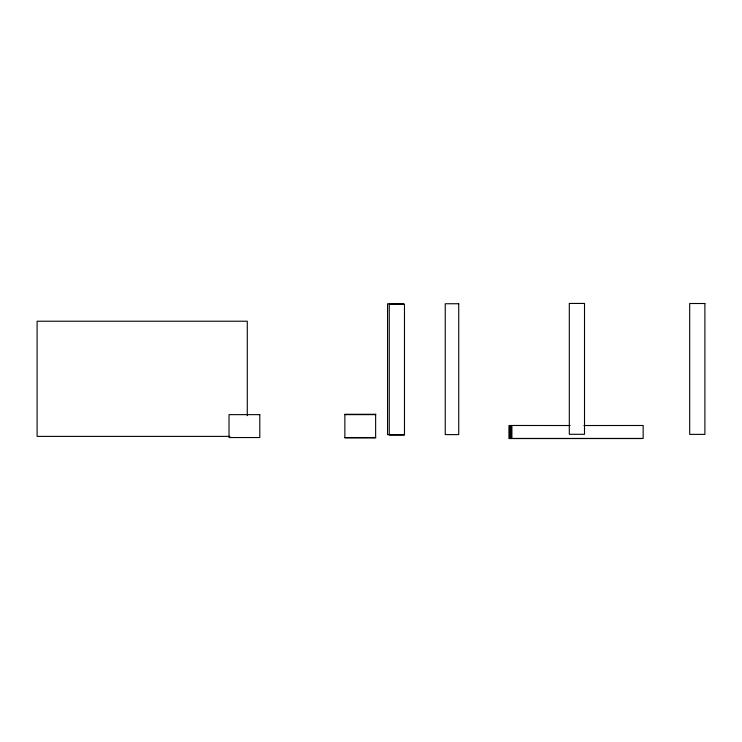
<?xml version="1.0" encoding="UTF-8"?>
<svg xmlns="http://www.w3.org/2000/svg" width="742" height="742" viewBox="0 0 742 742"><rect width="100%" height="100%" fill="white"/><g stroke="black" fill="none" stroke-linecap="round" stroke-linejoin="round"><path stroke-width="1.11" d="M403.639 303.756L387.556 303.756L387.556 434.627L403.639 434.627M344.928 414.639L375.702 414.639M570.051 425.528L509.559 425.472L509.559 438.439L643.156 438.429L643.156 425.491L583.954 425.528M229.955 436.389L37.1 436.389L37.1 321.221L247.281 321.221L247.281 415.659M344.928 437.539L375.702 437.539M641.886 438.55L508.938 438.559L508.938 425.565M511.906 425.491L511.906 438.429M511.238 425.518L511.238 438.439M510.524 425.537L510.524 438.476M509.81 425.528L509.81 438.55M584.511 303.441L569.309 303.441L569.309 434.302L584.511 434.302L584.511 303.441M704.9 303.515L689.689 303.515L689.689 434.385L704.9 434.385L704.9 303.515M458.732 303.747L445.246 303.747L445.246 434.608L458.732 434.608L458.732 303.747M404.473 304.285L389.262 304.285L389.262 435.146L404.473 435.146L404.473 304.285M375.637 414.277L344.863 414.277L344.863 437.91L375.637 437.91L375.637 414.277M259.793 414.639L229.018 414.639L229.018 437.539L259.793 437.539L259.793 414.639"/></g></svg>
